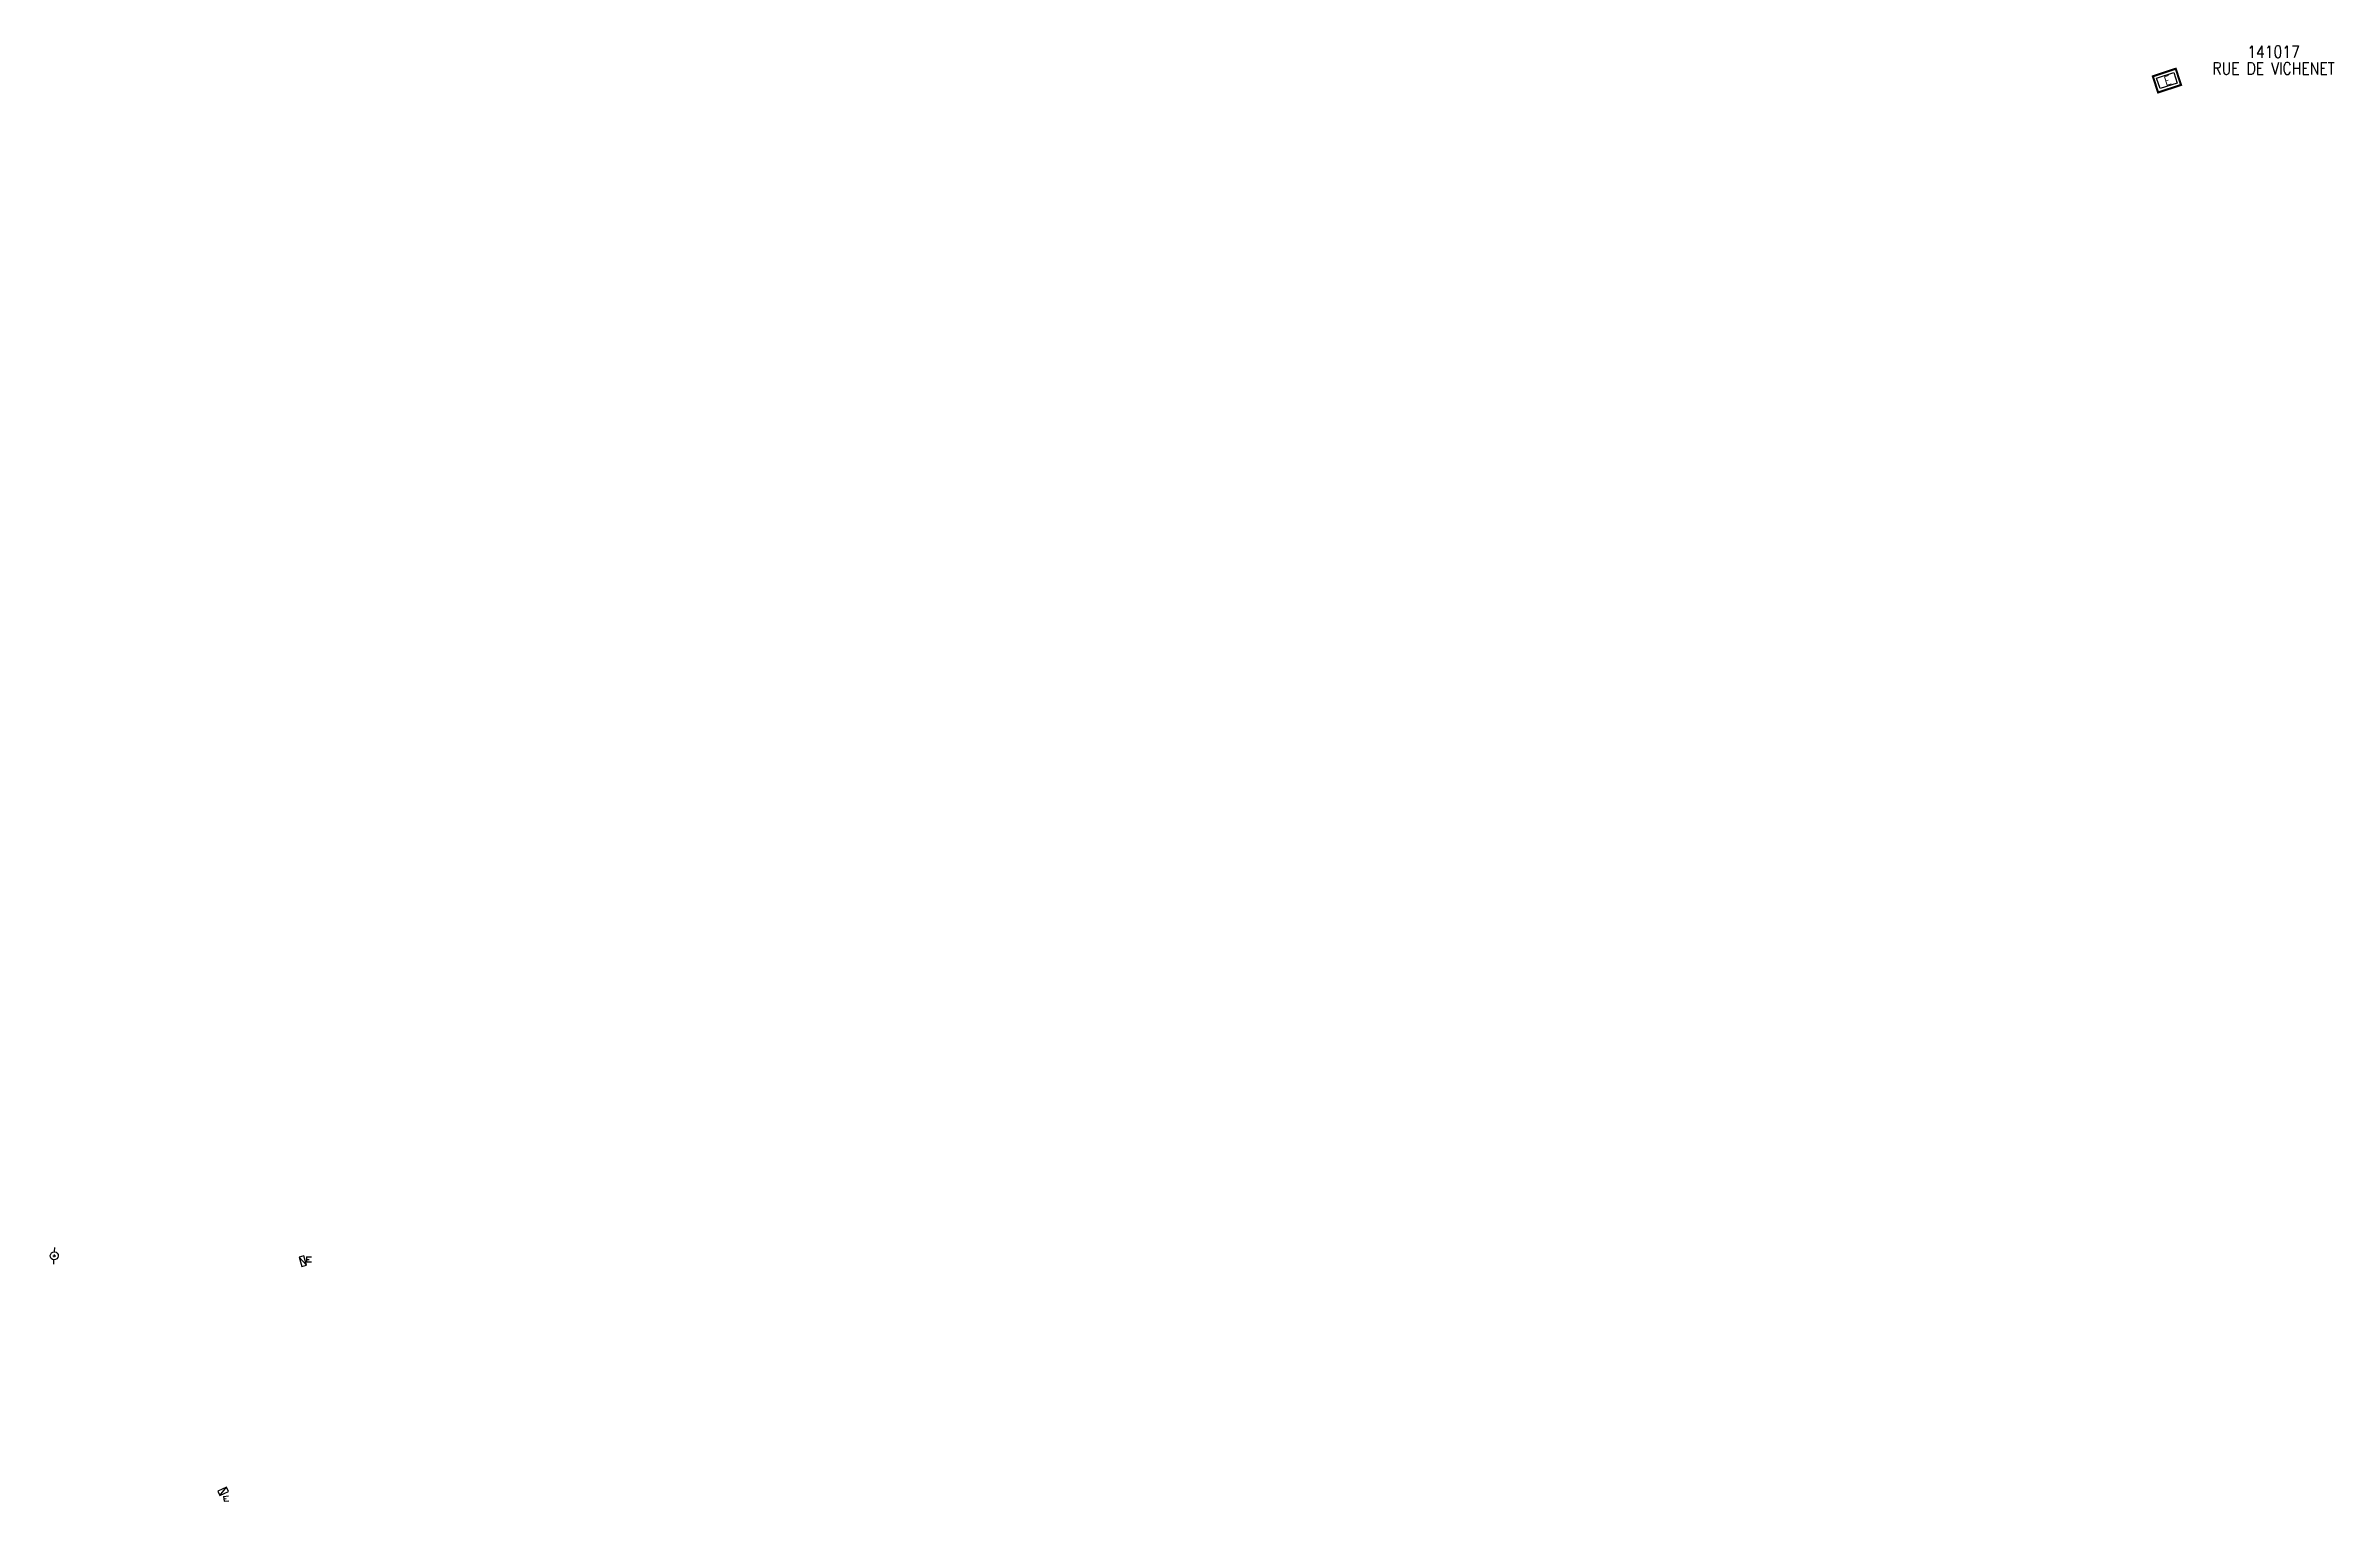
# Model space of a CAD drawing. Header units: millimetres. Extents: x 173247 to 173627, y 134247 to 134489.
import ezdxf
from ezdxf.enums import TextEntityAlignment as Align

# ---------------------------------------------------------------- set-up
doc = ezdxf.new("R2010")
doc.units = ezdxf.units.MM
doc.layers.get('0').update_dxf_attribs({"linetype": 'CONTINUOUS'})
for name, color, linetype in [('M_200', 7, 'CONTINUOUS'), ('W0430', 7, 'CONTINUOUS'), ('W0473', 7, 'CONTINUOUS')]:
    doc.layers.add(name, color=color, linetype=linetype)
doc.styles.add('M_ROMANS', font='ROMANS.shx', dxfattribs={"width": 0.75})
doc.styles.get("Standard").update_dxf_attribs({"font": 'romans.shx', "width": 0.85})

# ---------------------------------------------------------------- blocks, each defined once
blk = doc.blocks.new('*U1')
at = {"layer": 'M_200', "color": 0, "linetype": 'Continuous', "const_width": 0.35, "flags": 128}
blk.add_lwpolyline([(4.01, 2.83), (4.01, 0), (0, 0), (0, 2.83)], close=True, dxfattribs=at)
at = {"layer": 'M_200', "color": 0, "linetype": 'Continuous'}
blk.add_lwpolyline([(0.5, 2.33), (3.51, 2.33), (3.51, 0.5), (0.5, 0.5)], close=True, dxfattribs=at)
at = {"layer": 'M_200', "color": 0, "linetype": 'Continuous', "insert": (2.1, 1.4), "char_height": 1.45, "width": 2.3157, "attachment_point": 5}
blk.add_mtext('E', dxfattribs=at)
at = {"layer": 'M_200', "color": 0, "linetype": 'Continuous', "width": 0.85}
for tag, p in [('NUM', (2, 10.77)), ('NOM', (2, 7.49))]:
    blk.add_attdef(tag, text='', height=2, dxfattribs=at).set_placement(p, align=Align.MIDDLE)
at = {"layer": 'M_200', "color": 0, "linetype": 'Continuous', "style": 'M_ROMANS', "width": 0.75, "flags": 3}
for tag, p in [('DEF_LEG', (1.87, -2.99)), ('DEF_COUP', (1.87, -5.49)), ('DEF_TYPE', (1.87, -7.99))]:
    blk.add_attdef(tag, text='', height=1.2, dxfattribs=at).set_placement(p, align=Align.MIDDLE)
blk = doc.blocks.new('*U4')
at = {"flags": 128}
for points in [[(0.8, 0.8), (-0.8, 0.8)], [(-0.8, 0.8), (-0.8, 0)], [(0.8, 0.8), (-0.8, 0)], [(-0.8, 0), (0.8, 0)], [(0.26, 1.2), (-0.5, 1.44)], [(0.5, 1.96), (-0.26, 2.2)], [(0.38, 1.58), (0, 1.7)], [(0.26, 1.2), (0.5, 1.96)], [(0.8, 0), (0.8, 0.8)]]:
    blk.add_lwpolyline(points, dxfattribs=at)
blk = doc.blocks.new('*U5')
at = {"flags": 128}
for points in [[(0.8, 0.8), (-0.8, 0.8)], [(-0.8, 0.8), (-0.8, 0)], [(0.8, 0.8), (-0.8, 0)], [(-0.8, 0), (0.8, 0)], [(0.8, 0), (0.8, 0.8)], [(-0.27, -0.17), (-0.5, -0.94)], [(0.5, -0.4), (-0.27, -0.17)], [(0.11, -0.29), (0, -0.67)], [(0.5, -0.4), (0.27, -1.17)]]:
    blk.add_lwpolyline(points, dxfattribs=at)
blk = doc.blocks.new('T473')
for p, q in [((-0.166667, 0.166667), (0.166667, -0.166667)), ((-0.166667, -0.166667), (0.166667, 0.166667)), ((0.500001, 0.500001), (1.000002, 1.000002)), ((-1.000002, -1.000002), (-0.500001, -0.500001))]:
    blk.add_line(p, q)
blk.add_ellipse((0, 0), major_axis=(0.471405, 0.471405), ratio=1, start_param=5.4977871438, end_param=11.780972451)

msp = doc.modelspace()

# ---------------------------------------------------------------- block references
at = {"layer": 'M_200'}
ref = msp.add_blockref('*U1', (173598.2, 134481.56), dxfattribs=dict(at, rotation=18.19040598169608))
ref.add_attrib('NUM', '141017', dxfattribs={"color": 0, "linetype": 'Continuous', "height": 2, "width": 0.85}).set_placement((173617.38, 134488.33), align=Align.MIDDLE)
ref.add_attrib('NOM', 'RUE DE VICHENET', dxfattribs={"color": 0, "linetype": 'Continuous', "height": 2, "width": 0.85}).set_placement((173617.38, 134485.56), align=Align.MIDDLE)
at = {"layer": 'W0430'}
for name, p, rotation in [('*U5', (173290.26, 134287.37), 106.4198049572714), ('*U4', (173276.48, 134249.36), 203.2977031500425)]:
    msp.add_blockref(name, p, dxfattribs=dict(at, rotation=rotation))
at = {"layer": 'W0473', "rotation": 40.86519526510122}
msp.add_blockref('T473', (173248.57, 134288.15), dxfattribs=at)

doc.saveas('drawing.dxf')
